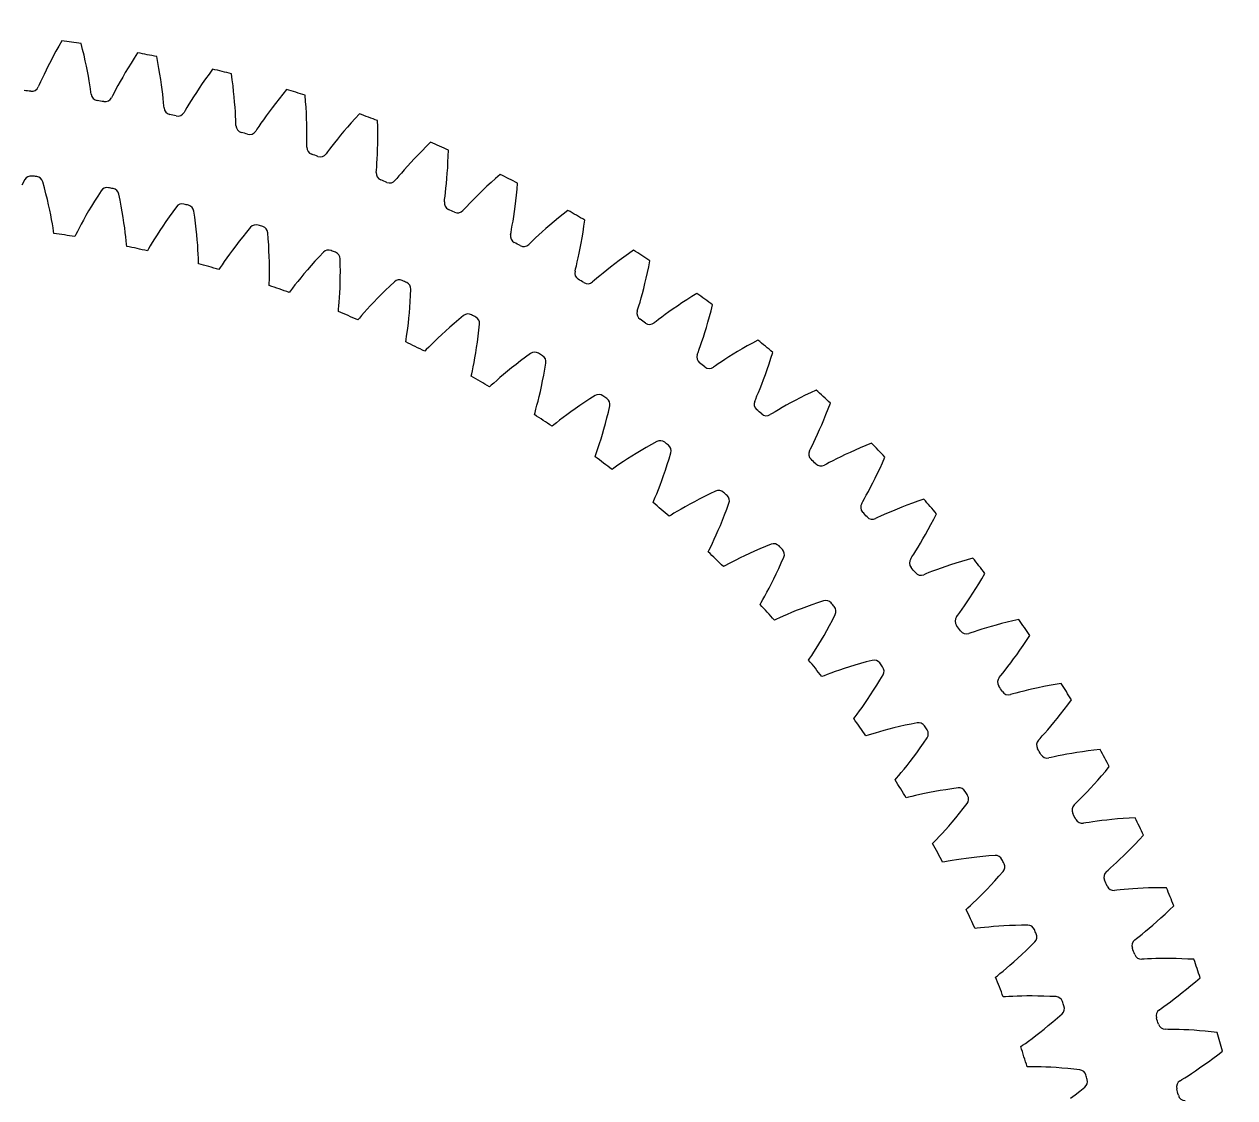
# Model space of a CAD drawing. Header units: millimetres. Extents: x -82 to 82, y -82 to 82.
# Drawn here: x -13 to 37.4, y 13.4 to 58.2 of the extents above; entities that cross this region are included whole.
import ezdxf

# ---------------------------------------------------------------- set-up
doc = ezdxf.new("R2010")
doc.units = ezdxf.units.MM

msp = doc.modelspace()

# ---------------------------------------------------------------- linework, layer by layer
at = {"layer": 'outer'}
msp.add_circle((0, 0), 82.428227, dxfattribs=at)
at = {"layer": 'thin_ring_external'}
for p, q in [((-11.435512, 57.504596), (-11.562473, 57.282184)), ((-11.682667, 57.065812), (-11.79604, 56.856041)), ((-11.562473, 57.282184), (-11.682667, 57.065812)), ((-10.570214, 57.14459), (-10.631865, 57.393156)), ((-10.51343, 56.903677), (-10.570214, 57.14459)), ((-8.2792, 57.000565), (-8.418219, 56.785486)), ((-11.902502, 56.653543), (-12.001921, 56.459139)), ((-11.79604, 56.856041), (-11.902502, 56.653543)), ((-10.461415, 56.670972), (-10.51343, 56.903677)), ((-10.41407, 56.447145), (-10.461415, 56.670972)), ((-8.550151, 56.576063), (-8.674907, 56.372856)), ((-8.418219, 56.785486), (-8.550151, 56.576063)), ((-7.435047, 56.593439), (-7.482911, 56.845023)), ((-7.391621, 56.349763), (-7.435047, 56.593439)), ((-12.178695, 56.099108), (-12.25521, 55.93679)), ((-12.094091, 56.273869), (-12.178695, 56.099108)), ((-12.001921, 56.459139), (-12.094091, 56.273869)), ((-10.371301, 56.233025), (-10.41407, 56.447145)), ((-10.33302, 56.029666), (-10.371301, 56.233025)), ((-10.299161, 55.838477), (-10.33302, 56.029666)), ((-8.902339, 55.987898), (-9.004576, 55.807987)), ((-8.792363, 56.17653), (-8.902339, 55.987898)), ((-8.674907, 56.372856), (-8.792363, 56.17653)), ((-7.352503, 56.114546), (-7.391621, 56.349763)), ((-7.317561, 55.888452), (-7.352503, 56.114546)), ((-5.306102, 56.116331), (-5.44937, 55.914495)), ((-5.155445, 56.323426), (-5.306102, 56.116331)), ((-4.335002, 55.870415), (-4.368935, 56.124254)), ((-12.379203, 55.66405), (-12.418835, 55.578076)), ((-12.322703, 55.789915), (-12.379203, 55.66405)), ((-12.25521, 55.93679), (-12.322703, 55.789915)), ((-10.269701, 55.661464), (-10.299161, 55.838477)), ((-10.24472, 55.501766), (-10.269701, 55.661464)), ((-10.224601, 55.365276), (-10.24472, 55.501766)), ((-9.184019, 55.480295), (-9.259501, 55.337361)), ((-9.098679, 55.638152), (-9.184019, 55.480295)), ((-9.004576, 55.807987), (-9.098679, 55.638152)), ((-7.286652, 55.6723), (-7.317561, 55.888452)), ((-7.259632, 55.467141), (-7.286652, 55.6723)), ((-5.713223, 55.528911), (-5.833425, 55.346624)), ((-5.585131, 55.718469), (-5.713223, 55.528911)), ((-5.44937, 55.914495), (-5.585131, 55.718469)), ((-4.305065, 55.624717), (-4.335002, 55.870415)), ((-4.278965, 55.387703), (-4.305065, 55.624717)), ((-10.209858, 55.271762), (-10.224601, 55.365276)), ((-9.322848, 55.2148), (-9.367156, 55.13114)), ((-9.259501, 55.337361), (-9.322848, 55.2148)), ((-7.236357, 55.274378), (-7.259632, 55.467141)), ((-7.216693, 55.09601), (-7.236357, 55.274378)), ((-7.200547, 54.935178), (-7.216693, 55.09601)), ((-6.048733, 55.008225), (-6.142639, 54.855309)), ((-5.945417, 55.172618), (-6.048733, 55.008225)), ((-5.833425, 55.346624), (-5.945417, 55.172618)), ((-4.256531, 55.160027), (-4.278965, 55.387703)), ((-4.237576, 54.9425), (-4.256531, 55.160027)), ((-2.389742, 55.083115), (-2.536095, 54.894866)), ((-2.235573, 55.276753), (-2.389742, 55.083115)), ((-2.073737, 55.475234), (-2.235573, 55.276753)), ((-1.279495, 54.977715), (-1.299392, 55.233038)), ((-1.263138, 54.730741), (-1.279495, 54.977715)), ((-7.187977, 54.797787), (-7.200547, 54.935178)), ((-7.178408, 54.703603), (-7.187977, 54.797787)), ((-6.295883, 54.597864), (-6.344733, 54.516772)), ((-6.22588, 54.71675), (-6.295883, 54.597864)), ((-6.142639, 54.855309), (-6.22588, 54.71675)), ((-4.221899, 54.736164), (-4.237576, 54.9425)), ((-4.209278, 54.542412), (-4.221899, 54.736164)), ((-4.19947, 54.363232), (-4.209278, 54.542412)), ((-2.804496, 54.537264), (-2.925904, 54.369692)), ((-2.674436, 54.712653), (-2.804496, 54.537264)), ((-2.536095, 54.894866), (-2.674436, 54.712653)), ((-1.250134, 54.492649), (-1.263138, 54.730741)), ((-1.240276, 54.264082), (-1.250134, 54.492649)), ((-4.192209, 54.201755), (-4.19947, 54.363232)), ((-4.187226, 54.06388), (-4.192209, 54.201755)), ((-4.18286, 53.969312), (-4.187226, 54.06388)), ((-3.140307, 54.063729), (-3.231054, 53.929966)), ((-3.038119, 54.21124), (-3.140307, 54.063729)), ((-2.925904, 54.369692), (-3.038119, 54.21124)), ((-1.233333, 54.045842), (-1.240276, 54.264082)), ((-1.229047, 53.838956), (-1.233333, 54.045842)), ((0.619441, 54.084451), (0.46294, 53.904549)), ((0.784043, 54.269302), (0.619441, 54.084451)), ((0.956567, 54.458566), (0.784043, 54.269302)), ((1.722196, 53.918049), (1.716394, 54.174081)), ((-3.3075, 53.815117), (-3.360743, 53.736839)), ((-3.231054, 53.929966), (-3.3075, 53.815117)), ((-1.227118, 53.644802), (-1.229047, 53.838956)), ((-1.228841, 53.303722), (-1.227195, 53.465354)), ((-1.227195, 53.465354), (-1.227118, 53.644802)), ((0.175247, 53.562276), (0.044792, 53.401647)), ((0.314772, 53.730234), (0.175247, 53.562276)), ((0.46294, 53.904549), (0.314772, 53.730234)), ((1.724922, 53.670549), (1.722196, 53.918049)), ((1.724791, 53.432102), (1.724922, 53.670549)), ((-1.232311, 53.071117), (-1.231461, 53.165782)), ((-1.231461, 53.165782), (-1.228841, 53.303722)), ((-0.284118, 52.979398), (-0.366775, 52.868935)), ((-0.18614, 53.107959), (-0.284118, 52.979398)), ((-0.075981, 53.249617), (-0.18614, 53.107959)), ((0.044792, 53.401647), (-0.075981, 53.249617)), ((1.709836, 52.77824), (1.716953, 52.985049)), ((1.716953, 52.985049), (1.722043, 53.20334)), ((1.722043, 53.20334), (1.724791, 53.432102)), ((3.743575, 53.097036), (3.56904, 52.921533)), ((3.926264, 53.276509), (3.743575, 53.097036)), ((-0.366775, 52.868935), (-0.424248, 52.793709)), ((1.691104, 52.405104), (1.701066, 52.584275)), ((1.701066, 52.584275), (1.709836, 52.77824)), ((3.245321, 52.584638), (3.096755, 52.424621)), ((3.402866, 52.750527), (3.245321, 52.584638)), ((3.56904, 52.921533), (3.402866, 52.750527)), ((4.650042, 52.447362), (4.660954, 52.694636)), ((4.660954, 52.694636), (4.669265, 52.950598)), ((1.664278, 52.011747), (1.670342, 52.106222)), ((1.670342, 52.106222), (1.680557, 52.243808)), ((1.680557, 52.243808), (1.691104, 52.405104)), ((2.71089, 51.990902), (2.605979, 51.867934)), ((2.828685, 52.126276), (2.71089, 51.990902)), ((2.95765, 52.271422), (2.828685, 52.126276)), ((3.096755, 52.424621), (2.95765, 52.271422)), ((4.604322, 51.763341), (4.62143, 51.98102)), ((4.62143, 51.98102), (4.636775, 52.209284)), ((4.636775, 52.209284), (4.650042, 52.447362)), ((2.517362, 51.762192), (2.455832, 51.690246)), ((2.605979, 51.867934), (2.517362, 51.762192)), ((4.566382, 51.364052), (4.585824, 51.557239)), ((4.585824, 51.557239), (4.604322, 51.763341)), ((6.450098, 51.597895), (6.274756, 51.436302)), ((6.634037, 51.763516), (6.450098, 51.597895)), ((6.826334, 51.932653), (6.634037, 51.763516)), ((7.527855, 51.311191), (7.550254, 51.566307)), ((4.509369, 50.888416), (4.527148, 51.025231)), ((4.527148, 51.025231), (4.546564, 51.185701)), ((4.546564, 51.185701), (4.566382, 51.364052)), ((5.803823, 50.982451), (5.667058, 50.84463)), ((5.951157, 51.127755), (5.803823, 50.982451)), ((6.108311, 51.279344), (5.951157, 51.127755)), ((6.274756, 51.436302), (6.108311, 51.279344)), ((7.476976, 50.827908), (7.503338, 51.064894)), ((7.503338, 51.064894), (7.527855, 51.311191)), ((4.49811, 50.794419), (4.509369, 50.888416)), ((5.336152, 50.498248), (5.270751, 50.429801)), ((5.430459, 50.598948), (5.336152, 50.498248)), ((5.541985, 50.715951), (5.430459, 50.598948)), ((5.667058, 50.84463), (5.541985, 50.715951)), ((7.420006, 50.38443), (7.449079, 50.600836)), ((7.449079, 50.600836), (7.476976, 50.827908)), ((7.330515, 49.810849), (7.360127, 49.987837)), ((7.360127, 49.987837), (7.390182, 50.17966)), ((7.390182, 50.17966), (7.420006, 50.38443)), ((9.069888, 49.965867), (8.895049, 49.818316)), ((9.253865, 50.117555), (9.069888, 49.965867)), ((9.446648, 50.272793), (9.253865, 50.117555)), ((9.647971, 50.431079), (9.446648, 50.272793)), ((10.314192, 49.771916), (10.35061, 50.02541)), ((7.26058, 49.422831), (7.277, 49.516065)), ((7.277, 49.516065), (7.302288, 49.651692)), ((7.302288, 49.651692), (7.330515, 49.810849)), ((8.574668, 49.538648), (8.430519, 49.40857)), ((8.729782, 49.675615), (8.574668, 49.538648)), ((8.895049, 49.818316), (8.729782, 49.675615)), ((10.236766, 49.292169), (10.276144, 49.527343)), ((10.276144, 49.527343), (10.314192, 49.771916)), ((8.081033, 49.080944), (8.011961, 49.016203)), ((8.180744, 49.176295), (8.081033, 49.080944)), ((8.298546, 49.286976), (8.180744, 49.176295)), ((8.430519, 49.40857), (8.298546, 49.286976)), ((10.155453, 48.852503), (10.196403, 49.066979)), ((10.196403, 49.066979), (10.236766, 49.292169)), ((10.0345, 48.284723), (10.073818, 48.459811)), ((10.073818, 48.459811), (10.114394, 48.649687)), ((10.114394, 48.649687), (10.155453, 48.852503)), ((11.971826, 48.485011), (11.779772, 48.343688)), ((12.172868, 48.629392), (11.971826, 48.485011)), ((12.382605, 48.776348), (12.172868, 48.629392)), ((9.943296, 47.901146), (9.964827, 47.993334)), ((9.964827, 47.993334), (9.997549, 48.127363)), ((9.997549, 48.127363), (10.0345, 48.284723)), ((11.261769, 47.944398), (11.110673, 47.822458)), ((11.424193, 48.072611), (11.261769, 47.944398)), ((11.59707, 48.205992), (11.424193, 48.072611)), ((11.779772, 48.343688), (11.59707, 48.205992)), ((12.960039, 47.839379), (13.011502, 48.081485)), ((13.011502, 48.081485), (13.06183, 48.332588)), ((10.74367, 47.514581), (10.671137, 47.453744)), ((10.848483, 47.604296), (10.74367, 47.514581)), ((10.972203, 47.708319), (10.848483, 47.604296)), ((11.110673, 47.822458), (10.972203, 47.708319)), ((12.855059, 47.384107), (12.907766, 47.606732)), ((12.907766, 47.606732), (12.960039, 47.839379)), ((12.699212, 46.784614), (12.750186, 46.971966)), ((12.750186, 46.971966), (12.802356, 47.172213)), ((12.802356, 47.172213), (12.855059, 47.384107)), ((15.021931, 46.973484), (14.804416, 46.838306)), ((12.56469, 46.32485), (12.604745, 46.456872)), ((12.604745, 46.456872), (12.650309, 46.611958)), ((12.650309, 46.611958), (12.699212, 46.784614)), ((14.206169, 46.447268), (14.026207, 46.323613)), ((14.396179, 46.57469), (14.206169, 46.447268)), ((14.595727, 46.705218), (14.396179, 46.57469)), ((14.804416, 46.838306), (14.595727, 46.705218)), ((15.611594, 46.245032), (15.675678, 46.492982)), ((12.538113, 46.233988), (12.56469, 46.32485)), ((13.554835, 45.984773), (13.425572, 45.887723)), ((13.699383, 46.091111), (13.554835, 45.984773)), ((13.856967, 46.204542), (13.699383, 46.091111)), ((14.026207, 46.323613), (13.856967, 46.204542)), ((15.481863, 45.776715), (15.546872, 46.006129)), ((15.546872, 46.006129), (15.611594, 46.245032)), ((13.315977, 45.803919), (13.240202, 45.74717)), ((13.425572, 45.887723), (13.315977, 45.803919)), ((15.352676, 45.348662), (15.416972, 45.557332)), ((15.416972, 45.557332), (15.481863, 45.776715)), ((15.169997, 44.797633), (15.228337, 44.967334)), ((15.228337, 44.967334), (15.289555, 45.151594)), ((15.289555, 45.151594), (15.352676, 45.348662)), ((17.333302, 44.904973), (17.117598, 44.783584)), ((17.557933, 45.027964), (17.333302, 44.904973)), ((15.03715, 44.426418), (15.068692, 44.515678)), ((15.068692, 44.515678), (15.115959, 44.645293)), ((15.115959, 44.645293), (15.169997, 44.797633)), ((16.527922, 44.433932), (16.352379, 44.324364)), ((16.714422, 44.547485), (16.527922, 44.433932)), ((16.911162, 44.664246), (16.714422, 44.547485)), ((17.117598, 44.783584), (16.911162, 44.664246)), ((18.106572, 44.268135), (18.184218, 44.512177)), ((15.790141, 43.954152), (15.711355, 43.901663)), ((15.904186, 44.031791), (15.790141, 43.954152)), ((16.038599, 44.121573), (15.904186, 44.031791)), ((16.188785, 44.219787), (16.038599, 44.121573)), ((16.352379, 44.324364), (16.188785, 44.219787)), ((17.951239, 43.807675), (18.028788, 44.03316)), ((18.028788, 44.03316), (18.106572, 44.268135)), ((17.724787, 43.194097), (17.798668, 43.387389)), ((17.798668, 43.387389), (17.874362, 43.5922)), ((17.874362, 43.5922), (17.951239, 43.807675)), ((17.585912, 42.84726), (17.653511, 43.013489)), ((17.653511, 43.013489), (17.724787, 43.194097)), ((19.98291, 42.945695), (19.751845, 42.835265)), ((17.432817, 42.483927), (17.469228, 42.571314)), ((17.469228, 42.571314), (17.523564, 42.698129)), ((17.523564, 42.698129), (17.585912, 42.84726)), ((18.921739, 42.409306), (18.740427, 42.309575)), ((19.114212, 42.512413), (18.921739, 42.409306)), ((19.317085, 42.618159), (19.114212, 42.512413)), ((19.529781, 42.725943), (19.317085, 42.618159)), ((19.751845, 42.835265), (19.529781, 42.725943)), ((20.488859, 42.156796), (20.579831, 42.396191)), ((18.158648, 41.970897), (18.077091, 41.922828)), ((18.276798, 42.042136), (18.158648, 41.970897)), ((18.415952, 42.124377), (18.276798, 42.042136)), ((18.571321, 42.214168), (18.415952, 42.124377)), ((18.740427, 42.309575), (18.571321, 42.214168)), ((20.308396, 41.705593), (20.398248, 41.926463)), ((20.398248, 41.926463), (20.488859, 42.156796)), ((20.132904, 41.29435), (20.219765, 41.49468)), ((20.219765, 41.49468), (20.308396, 41.705593)), ((19.890716, 40.766762), (19.96737, 40.929014)), ((19.96737, 40.929014), (20.048487, 41.105421)), ((20.048487, 41.105421), (20.132904, 41.29435)), ((19.717839, 40.412414), (19.759009, 40.497662)), ((19.759009, 40.497662), (19.820248, 40.621291)), ((19.820248, 40.621291), (19.890716, 40.766762)), ((21.39825, 40.348232), (21.200389, 40.255885)), ((21.60664, 40.442641), (21.39825, 40.348232)), ((21.824951, 40.538545), (21.60664, 40.442641)), ((22.0527, 40.635468), (21.824951, 40.538545)), ((22.289497, 40.733002), (22.0527, 40.635468)), ((20.414306, 39.860178), (20.330225, 39.816675)), ((20.536201, 39.924801), (20.414306, 39.860178)), ((20.679675, 39.999251), (20.536201, 39.924801)), ((20.839753, 40.080347), (20.679675, 39.999251)), ((21.013858, 40.166293), (20.839753, 40.080347)), ((21.200389, 40.255885), (21.013858, 40.166293)), ((22.648058, 39.692437), (22.751219, 39.917429)), ((22.751219, 39.917429), (22.85524, 40.151449)), ((22.44606, 39.271142), (22.546175, 39.476852)), ((22.546175, 39.476852), (22.648058, 39.692437)), ((22.162887, 38.720239), (22.253598, 38.89191)), ((22.253598, 38.89191), (22.348295, 39.075901)), ((22.348295, 39.075901), (22.44606, 39.271142)), ((21.931079, 38.30102), (21.999036, 38.421088)), ((21.999036, 38.421088), (22.077411, 38.562455)), ((22.077411, 38.562455), (22.162887, 38.720239)), ((24.47069, 38.396603), (24.228879, 38.312263)), ((21.885276, 38.218169), (21.931079, 38.30102)), ((23.165769, 37.901027), (22.987194, 37.824803)), ((23.356952, 37.980207), (23.165769, 37.901027)), ((23.559599, 38.061515), (23.356952, 37.980207)), ((23.772874, 38.144301), (23.559599, 38.061515)), ((23.996137, 38.228033), (23.772874, 38.144301)), ((24.228879, 38.312263), (23.996137, 38.228033)), ((22.550264, 37.628406), (22.463914, 37.5896)), ((22.675534, 37.686215), (22.550264, 37.628406)), ((22.822891, 37.752649), (22.675534, 37.686215)), ((22.987194, 37.824803), (22.822891, 37.752649)), ((24.657779, 37.128221), (24.771383, 37.337867)), ((24.771383, 37.337867), (24.886783, 37.556834)), ((24.886783, 37.556834), (25.003537, 37.784768)), ((24.438112, 36.73878), (24.546484, 36.928338)), ((24.546484, 36.928338), (24.657779, 37.128221)), ((24.139355, 36.241036), (24.233393, 36.393872)), ((24.233393, 36.393872), (24.333423, 36.560285)), ((24.333423, 36.560285), (24.438112, 36.73878)), ((23.928546, 35.907857), (23.978843, 35.988059)), ((23.978843, 35.988059), (24.053311, 36.104201)), ((24.053311, 36.104201), (24.139355, 36.241036)), ((26.273774, 35.872704), (26.036744, 35.801424)), ((26.519863, 35.943596), (26.273774, 35.872704)), ((24.688299, 35.333177), (24.560036, 35.282356)), ((24.839092, 35.391392), (24.688299, 35.333177)), ((25.007121, 35.454386), (24.839092, 35.391392)), ((25.189624, 35.520658), (25.007121, 35.454386)), ((25.384878, 35.589185), (25.189624, 35.520658)), ((25.591697, 35.659206), (25.384878, 35.589185)), ((25.809208, 35.730118), (25.591697, 35.659206)), ((26.036744, 35.801424), (25.809208, 35.730118)), ((24.560036, 35.282356), (24.471679, 35.248367)), ((26.636796, 34.666833), (26.761777, 34.869902)), ((26.761777, 34.869902), (26.889063, 35.08218)), ((26.889063, 35.08218), (27.018197, 35.303336)), ((26.396009, 34.290084), (26.514658, 34.473385)), ((26.514658, 34.473385), (26.636796, 34.666833)), ((25.976835, 33.677667), (26.070286, 33.809555)), ((26.070286, 33.809555), (26.172601, 33.956977)), ((26.172601, 33.956977), (26.281646, 34.117627)), ((26.281646, 34.117627), (26.396009, 34.290084)), ((25.841443, 33.488494), (25.896082, 33.565804)), ((25.896082, 33.565804), (25.976835, 33.677667)), ((28.181173, 33.324201), (27.940577, 33.266086)), ((28.430794, 33.381429), (28.181173, 33.324201)), ((26.437516, 32.829156), (26.347421, 32.800086)), ((26.568385, 32.872834), (26.437516, 32.829156)), ((26.722156, 32.922654), (26.568385, 32.872834)), ((26.893399, 32.976295), (26.722156, 32.922654)), ((27.079276, 33.032413), (26.893399, 32.976295)), ((27.278009, 33.09008), (27.079276, 33.032413)), ((27.488371, 33.148602), (27.278009, 33.09008)), ((27.709459, 33.207423), (27.488371, 33.148602)), ((27.940577, 33.266086), (27.709459, 33.207423)), ((28.477215, 32.100163), (28.613193, 32.296039)), ((28.613193, 32.296039), (28.75198, 32.500982)), ((28.75198, 32.500982), (28.893101, 32.714689)), ((28.21604, 31.737251), (28.344607, 31.913737)), ((28.344607, 31.913737), (28.477215, 32.100163)), ((27.763765, 31.148854), (27.86434, 31.275394)), ((27.86434, 31.275394), (27.974621, 31.416957)), ((27.974621, 31.416957), (28.09235, 31.571356)), ((28.09235, 31.571356), (28.21604, 31.737251)), ((27.618158, 30.967428), (27.676973, 31.04161)), ((27.676973, 31.04161), (27.763765, 31.148854)), ((28.177005, 30.276254), (28.085445, 30.252191)), ((28.310081, 30.312657), (28.177005, 30.276254)), ((28.466363, 30.35393), (28.310081, 30.312657)), ((28.640301, 30.398057), (28.466363, 30.35393)), ((28.828987, 30.443849), (28.640301, 30.398057)), ((29.030595, 30.490482), (28.828987, 30.443849)), ((29.243861, 30.537326), (29.030595, 30.490482)), ((29.467854, 30.583879), (29.243861, 30.537326)), ((29.701853, 30.629721), (29.467854, 30.583879)), ((29.945285, 30.674494), (29.701853, 30.629721)), ((30.197679, 30.717883), (29.945285, 30.674494)), ((30.32001, 29.624094), (30.469876, 29.821081)), ((30.469876, 29.821081), (30.622555, 30.026689)), ((29.892677, 29.088032), (30.030771, 29.257168)), ((30.030771, 29.257168), (30.173448, 29.436006)), ((30.173448, 29.436006), (30.32001, 29.624094)), ((29.516069, 28.646251), (29.63398, 28.781524)), ((29.63398, 28.781524), (29.760037, 28.929203)), ((29.760037, 28.929203), (29.892677, 29.088032)), ((29.253295, 28.352314), (29.316108, 28.423144)), ((29.316108, 28.423144), (29.408676, 28.525444)), ((29.408676, 28.525444), (29.516069, 28.646251)), ((30.433443, 27.762829), (30.242521, 27.7275)), ((30.637314, 27.798284), (30.433443, 27.762829)), ((30.852837, 27.833309), (30.637314, 27.798284)), ((31.079053, 27.867452), (30.852837, 27.833309)), ((31.315223, 27.900334), (31.079053, 27.867452)), ((31.560751, 27.931629), (31.315223, 27.900334)), ((31.815153, 27.961049), (31.560751, 27.931629)), ((29.773218, 27.631405), (29.680472, 27.612422)), ((29.908097, 27.660421), (29.773218, 27.631405)), ((30.066416, 27.693022), (29.908097, 27.660421)), ((30.242521, 27.7275), (30.066416, 27.693022)), ((32.037533, 27.050613), (32.201307, 27.247498)), ((31.720343, 26.682453), (31.877043, 26.862181)), ((31.877043, 26.862181), (32.037533, 27.050613)), ((31.27964, 26.199193), (31.420829, 26.350475)), ((31.420829, 26.350475), (31.568031, 26.511747)), ((31.568031, 26.511747), (31.720343, 26.682453)), ((30.808508, 25.718357), (30.906571, 25.815403)), ((30.906571, 25.815403), (31.020456, 25.930111)), ((31.020456, 25.930111), (31.14564, 26.058683)), ((31.14564, 26.058683), (31.27964, 26.199193)), ((30.741889, 25.651096), (30.808508, 25.718357)), ((31.221309, 24.90264), (31.127658, 24.888795)), ((31.357582, 24.924182), (31.221309, 24.90264)), ((31.517456, 24.948012), (31.357582, 24.924182)), ((31.695193, 24.972736), (31.517456, 24.948012)), ((31.887771, 24.997494), (31.695193, 24.972736)), ((32.093285, 25.021665), (31.887771, 24.997494)), ((32.310411, 25.044764), (32.093285, 25.021665)), ((32.538165, 25.066393), (32.310411, 25.044764)), ((32.775787, 25.086215), (32.538165, 25.066393)), ((33.022667, 25.103937), (32.775787, 25.086215)), ((33.278302, 25.119297), (33.022667, 25.103937)), ((33.450191, 24.197994), (33.624562, 24.385558)), ((32.951717, 23.685809), (33.113201, 23.847866)), ((33.113201, 23.847866), (33.279564, 24.018689)), ((33.279564, 24.018689), (33.450191, 24.197994)), ((32.372932, 23.135222), (32.505009, 23.256702)), ((32.505009, 23.256702), (32.646546, 23.389617)), ((32.646546, 23.389617), (32.795854, 23.532891)), ((32.795854, 23.532891), (32.951717, 23.685809)), ((32.079418, 22.871976), (32.149641, 22.935465)), ((32.149641, 22.935465), (32.252902, 23.026962)), ((32.252902, 23.026962), (32.372932, 23.135222)), ((34.079109, 22.19591), (33.840756, 22.189208)), ((34.326591, 22.200005), (34.079109, 22.19591)), ((34.582685, 22.201259), (34.326591, 22.200005)), ((32.51688, 22.098246), (32.422608, 22.089581)), ((32.654132, 22.112248), (32.51688, 22.098246)), ((32.815076, 22.127235), (32.654132, 22.112248)), ((32.993905, 22.142131), (32.815076, 22.127235)), ((33.187555, 22.156242), (32.993905, 22.142131)), ((33.394089, 22.169055), (33.187555, 22.156242)), ((33.612157, 22.180158), (33.394089, 22.169055)), ((33.840756, 22.189208), (33.612157, 22.180158)), ((34.523314, 21.102253), (34.70356, 21.271886)), ((34.70356, 21.271886), (34.887998, 21.44956)), ((34.013578, 20.643839), (34.177627, 20.787939)), ((34.177627, 20.787939), (34.347794, 20.940854)), ((34.347794, 20.940854), (34.523314, 21.102253)), ((33.443579, 20.168588), (33.569391, 20.270071)), ((33.569391, 20.270071), (33.707959, 20.384092)), ((33.707959, 20.384092), (33.856604, 20.509008)), ((33.856604, 20.509008), (34.013578, 20.643839)), ((33.261821, 20.023394), (33.335435, 20.082919)), ((33.335435, 20.082919), (33.443579, 20.168588)), ((33.655995, 19.226741), (33.561389, 19.223282)), ((33.79381, 19.233161), (33.655995, 19.226741)), ((33.955336, 19.239259), (33.79381, 19.233161)), ((34.134714, 19.244281), (33.955336, 19.239259)), ((34.328847, 19.247703), (34.134714, 19.244281)), ((34.535773, 19.249119), (34.328847, 19.247703)), ((34.754121, 19.248192), (34.535773, 19.249119)), ((34.982872, 19.244635), (34.754121, 19.248192)), ((35.221233, 19.238197), (34.982872, 19.244635)), ((35.468564, 19.228652), (35.221233, 19.238197)), ((35.724338, 19.215797), (35.468564, 19.228652)), ((35.604516, 18.12173), (35.793832, 18.281176)), ((35.793832, 18.281176), (35.987779, 18.44842)), ((34.906137, 17.566113), (35.0703, 17.692093)), ((35.0703, 17.692093), (35.242039, 17.826937)), ((35.242039, 17.826937), (35.420371, 17.970245)), ((35.420371, 17.970245), (35.604516, 18.12173)), ((34.285506, 17.114003), (34.362287, 17.169382)), ((34.362287, 17.169382), (34.474986, 17.248963)), ((34.474986, 17.248963), (34.606198, 17.343362)), ((34.606198, 17.343362), (34.750837, 17.449575)), ((34.750837, 17.449575), (34.906137, 17.566113)), ((34.635196, 16.296844), (34.540543, 16.298603)), ((34.773156, 16.295663), (34.635196, 16.296844)), ((34.934772, 16.292854), (34.773156, 16.295663)), ((35.114154, 16.287986), (34.934772, 16.292854)), ((35.308181, 16.280709), (35.114154, 16.287986)), ((35.51487, 16.270723), (35.308181, 16.280709)), ((35.732836, 16.25777), (35.51487, 16.270723)), ((35.961044, 16.241617), (35.732836, 16.25777)), ((36.198688, 16.222057), (35.961044, 16.241617)), ((36.445117, 16.198902), (36.198688, 16.222057)), ((36.699795, 16.171977), (36.445117, 16.198902)), ((36.519885, 15.086172), (36.717698, 15.234947)), ((36.717698, 15.234947), (36.920563, 15.391253)), ((35.791959, 14.569871), (35.962813, 14.686616)), ((35.962813, 14.686616), (36.141719, 14.811794)), ((36.141719, 14.811794), (36.327675, 14.945061)), ((36.327675, 14.945061), (36.519885, 15.086172)), ((35.147365, 14.152636), (35.22708, 14.203701)), ((35.22708, 14.203701), (35.343992, 14.276954)), ((35.343992, 14.276954), (35.480205, 14.363981)), ((35.480205, 14.363981), (35.630475, 14.462065)), ((35.630475, 14.462065), (35.791959, 14.569871))]:
    msp.add_line(p, q, dxfattribs=at)
for centre, radius, start, end in [((-19, 0), 58, 81.704517, 82.50601), ((-19, 0), 58, 78.546622, 79.348115), ((-19, 0), 58, 75.388727, 76.19022), ((-12.695408, 55.694296), 0.3, 263.541613, 337.207078), ((-19, 0), 55.75, 83.541613, 83.826808), ((-9.912096, 55.30834), 0.3, 187.003449, 260.668913), ((-19, 0), 55.75, 80.383718, 80.668913), ((-9.636907, 55.262419), 0.3, 260.383718, 334.049183), ((-19, 0), 58, 72.230832, 73.032326), ((-6.879084, 54.723723), 0.3, 183.845554, 257.511019), ((-6.606842, 54.662712), 0.3, 257.225823, 330.891288), ((-19, 0), 55.75, 77.225823, 77.511019), ((-3.882882, 53.972912), 0.3, 180.687659, 254.353124), ((-19, 0), 58, 69.072938, 69.874431), ((-19, 0), 55.75, 74.067929, 74.353124), ((-3.614414, 53.896997), 0.3, 254.067929, 327.733393), ((-0.93259, 53.058187), 0.3, 177.529764, 251.195229), ((-19, 0), 58, 65.915043, 66.716536), ((-19, 0), 55.75, 70.910034, 71.195229), ((-0.668712, 52.967598), 0.3, 250.910034, 324.575499), ((1.962832, 51.982326), 0.3, 174.37187, 248.037335), ((-19, 0), 55.75, 67.752139, 68.037335), ((2.221318, 51.877338), 0.3, 247.752139, 321.417604), ((-19, 0), 58, 62.757148, 63.558641), ((4.79459, 50.748596), 0.3, 171.213975, 244.87944), ((-19, 0), 55.75, 64.594244, 64.87944), ((5.0469, 50.629528), 0.3, 244.594244, 318.259709), ((-19, 0), 58, 59.599253, 60.400747), ((7.554085, 49.360744), 0.3, 168.05608, 241.721545), ((-19, 0), 55.75, 61.43635, 61.721545), ((7.799453, 49.227958), 0.3, 241.43635, 315.101815), ((-19, 0), 58, 56.441359, 57.242852), ((10.232936, 47.822986), 0.3, 164.898185, 238.56365), ((-19, 0), 55.75, 58.278455, 58.56365), ((10.470616, 47.676884), 0.3, 238.278455, 311.94392), ((-19, 0), 58, 53.283464, 54.084957), ((12.823007, 46.13999), 0.3, 161.740291, 235.405756), ((-19, 0), 55.75, 55.12056, 55.405756), ((13.052278, 45.981017), 0.3, 235.12056, 308.786025), ((-19, 0), 58, 50.125569, 50.927062), ((15.316433, 44.316869), 0.3, 158.582396, 232.247861), ((-19, 0), 55.75, 51.962665, 52.247861), ((15.536599, 44.145508), 0.3, 231.962665, 305.62813), ((-19, 0), 58, 46.967674, 47.769168), ((17.705641, 42.35916), 0.3, 155.424501, 229.089966), ((-19, 0), 55.75, 48.804771, 49.089966), ((17.916033, 42.17593), 0.3, 228.804771, 302.470236), ((19.983376, 40.272806), 0.3, 152.266607, 225.932071), ((-19, 0), 58, 43.80978, 44.611273), ((-19, 0), 55.75, 45.646876, 45.932071), ((20.183354, 40.078265), 0.3, 225.646876, 299.312341), ((-19, 0), 58, 40.651885, 41.453378), ((22.142719, 38.064146), 0.3, 149.108712, 222.774177), ((-19, 0), 55.75, 42.488981, 42.774177), ((22.331676, 37.858883), 0.3, 222.488981, 296.154446), ((24.177113, 35.739886), 0.3, 145.950817, 219.616282), ((-19, 0), 58, 37.49399, 38.295483), ((-19, 0), 55.75, 39.331087, 39.616282), ((24.354476, 35.524526), 0.3, 219.331087, 292.996551), ((26.080379, 33.307085), 0.3, 142.792922, 216.458387), ((-19, 0), 58, 34.336096, 35.137589), ((-19, 0), 55.75, 36.173192, 36.458387), ((26.245609, 33.082281), 0.3, 216.173192, 289.838657), ((27.846738, 30.773132), 0.3, 139.635028, 213.300492), ((-19, 0), 55.75, 33.015297, 33.300492), ((27.999333, 30.539567), 0.3, 213.015297, 286.680762), ((-19, 0), 58, 31.178201, 31.979694), ((29.470825, 28.145721), 0.3, 136.477133, 210.142598), ((-19, 0), 55.75, 29.857402, 30.142598), ((29.610322, 27.904105), 0.3, 209.857402, 283.522867), ((-19, 0), 58, 28.020306, 28.821799), ((30.947708, 25.432833), 0.3, 133.319238, 206.984703), ((-19, 0), 55.75, 26.699508, 26.984703), ((31.073683, 25.1839), 0.3, 206.699508, 280.364972), ((-19, 0), 58, 24.862411, 25.663904), ((32.272901, 22.642707), 0.3, 130.161343, 203.826808), ((-19, 0), 55.75, 23.541613, 23.826808), ((32.384971, 22.387211), 0.3, 203.541613, 277.207078), ((-19, 0), 58, 21.704517, 22.50601), ((33.44238, 19.783815), 0.3, 127.003449, 200.668913), ((-19, 0), 55.75, 20.383718, 20.668913), ((33.540205, 19.522534), 0.3, 200.383718, 274.049183), ((-19, 0), 58, 18.546622, 19.348115), ((34.452593, 16.86484), 0.3, 123.845554, 197.511019), ((-19, 0), 55.75, 17.225823, 17.511019), ((34.535877, 16.598567), 0.3, 197.225823, 270.891288), ((-19, 0), 58, 15.388727, 16.19022), ((35.300472, 13.894647), 0.3, 120.687659, 194.353124), ((-19, 0), 55.75, 14.067929, 14.353124), ((35.368961, 13.62419), 0.3, 194.067929, 267.733393)]:
    msp.add_arc(centre, radius, start, end, dxfattribs=at)
at = {"layer": 'thin_ring_internal'}
for p, q in [((-12.974815, 51.71943), (-13.101677, 51.491347)), ((-12.16073, 51.374833), (-12.228128, 51.62697)), ((-12.097826, 51.130309), (-12.16073, 51.374833)), ((-12.040315, 50.894103), (-12.097826, 51.130309)), ((-9.94301, 51.030579), (-10.077082, 50.816632)), ((-9.802348, 51.250419), (-9.94301, 51.030579)), ((-9.011021, 50.85636), (-9.062769, 51.112168)), ((-11.988086, 50.666899), (-12.040315, 50.894103)), ((-11.941027, 50.449544), (-11.988086, 50.666899)), ((-11.899035, 50.243112), (-11.941027, 50.449544)), ((-10.203493, 50.608975), (-10.322141, 50.408297)), ((-10.077082, 50.816632), (-10.203493, 50.608975)), ((-8.963289, 50.608427), (-9.011021, 50.85636)), ((-8.920428, 50.369129), (-8.963289, 50.608427)), ((-6.66477, 50.586998), (-6.818699, 50.376234)), ((-11.862024, 50.049038), (-11.899035, 50.243112)), ((-11.82995, 49.869359), (-11.862024, 50.049038)), ((-10.535474, 50.031448), (-10.629578, 49.857727)), ((-10.432877, 50.215436), (-10.535474, 50.031448)), ((-10.322141, 50.408297), (-10.432877, 50.215436)), ((-8.882285, 50.139141), (-8.920428, 50.369129)), ((-8.848696, 49.919301), (-8.882285, 50.139141)), ((-7.104642, 49.971466), (-7.23542, 49.778472)), ((-6.965688, 50.170946), (-7.104642, 49.971466)), ((-6.818699, 50.376234), (-6.965688, 50.170946)), ((-5.899203, 50.144972), (-5.935105, 50.40348)), ((-5.866824, 49.894571), (-5.899203, 50.144972)), ((-11.802875, 49.707262), (-11.82995, 49.869359)), ((-11.781175, 49.56873), (-11.802875, 49.707262)), ((-11.767131, 49.47409), (-11.781175, 49.56873)), ((-10.789553, 49.549966), (-10.852229, 49.424531)), ((-10.714613, 49.696226), (-10.789553, 49.549966)), ((-10.629578, 49.857727), (-10.714613, 49.696226)), ((-8.819492, 49.710675), (-8.848696, 49.919301)), ((-8.794498, 49.514691), (-8.819492, 49.710675)), ((-8.773546, 49.333378), (-8.794498, 49.514691)), ((-7.357819, 49.592794), (-7.471547, 49.415471)), ((-7.23542, 49.778472), (-7.357819, 49.592794)), ((-5.838777, 49.653088), (-5.866824, 49.894571)), ((-5.814864, 49.421188), (-5.838777, 49.653088)), ((-3.740597, 49.530795), (-3.899944, 49.334945)), ((-3.573985, 49.731683), (-3.740597, 49.530795)), ((-2.837081, 49.243366), (-2.857001, 49.503594)), ((-10.852229, 49.424531), (-10.894302, 49.338602)), ((-8.756502, 49.169923), (-8.773546, 49.333378)), ((-8.743371, 49.030317), (-8.756502, 49.169923)), ((-8.73518, 48.934992), (-8.743371, 49.030317)), ((-7.754785, 48.950543), (-7.825063, 48.829205)), ((-7.670983, 49.091913), (-7.754785, 48.950543)), ((-7.576167, 49.247873), (-7.670983, 49.091913)), ((-7.471547, 49.415471), (-7.576167, 49.247873)), ((-5.794873, 49.199697), (-5.814864, 49.421188)), ((-5.778567, 48.989669), (-5.794873, 49.199697)), ((-5.765685, 48.792518), (-5.778567, 48.989669)), ((-4.193326, 48.95982), (-4.326923, 48.782029)), ((-4.050915, 49.144397), (-4.193326, 48.95982)), ((-3.899944, 49.334945), (-4.050915, 49.144397)), ((-2.820179, 48.991447), (-2.837081, 49.243366)), ((-2.80705, 48.748695), (-2.820179, 48.991447)), ((-7.825063, 48.829205), (-7.872346, 48.746029)), ((-5.755935, 48.610259), (-5.765685, 48.792518)), ((-5.748985, 48.446064), (-5.755935, 48.610259)), ((-5.744473, 48.305915), (-5.748985, 48.446064)), ((-4.56609, 48.451204), (-4.670327, 48.301377)), ((-4.451352, 48.612044), (-4.56609, 48.451204)), ((-4.326923, 48.782029), (-4.451352, 48.612044)), ((-2.797459, 48.515763), (-2.80705, 48.748695)), ((-2.79114, 48.293461), (-2.797459, 48.515763)), ((-0.720378, 48.497469), (-0.89148, 48.3118)), ((-0.541715, 48.687719), (-0.720378, 48.497469)), ((-5.742166, 48.210267), (-5.744473, 48.305915)), ((-4.840288, 48.048653), (-4.892602, 47.968545)), ((-4.762673, 48.165434), (-4.840288, 48.048653)), ((-4.670327, 48.301377), (-4.762673, 48.165434)), ((-2.787795, 48.082829), (-2.79114, 48.293461)), ((-2.787075, 47.885258), (-2.787795, 48.082829)), ((-1.207398, 47.955447), (-1.351687, 47.786218)), ((-1.053895, 48.130907), (-1.207398, 47.955447)), ((-0.89148, 48.3118), (-1.053895, 48.130907)), ((0.16373, 48.154964), (0.159867, 48.415924)), ((0.165092, 47.902482), (0.16373, 48.154964)), ((-2.795859, 47.398273), (-2.791734, 47.538434)), ((-2.791734, 47.538434), (-2.788563, 47.702745)), ((-2.788563, 47.702745), (-2.787075, 47.885258)), ((-1.610767, 47.470744), (-1.72403, 47.327618)), ((-1.486344, 47.624215), (-1.610767, 47.470744)), ((-1.351687, 47.786218), (-1.486344, 47.624215)), ((0.151106, 47.204033), (0.158485, 47.426302)), ((0.158485, 47.426302), (0.163251, 47.659382)), ((0.163251, 47.659382), (0.165092, 47.902482)), ((2.420535, 47.459066), (2.2305, 47.280175)), ((-2.799444, 47.302664), (-2.795859, 47.398273)), ((-1.909226, 47.085835), (-1.966372, 47.0091)), ((-1.824569, 47.197618), (-1.909226, 47.085835)), ((-1.72403, 47.327618), (-1.824569, 47.197618)), ((0.130035, 46.796354), (0.141478, 46.993593)), ((0.141478, 46.993593), (0.151106, 47.204033)), ((1.875049, 46.93484), (1.711036, 46.769163)), ((2.048292, 47.105391), (1.875049, 46.93484)), ((2.2305, 47.280175), (2.048292, 47.105391)), ((3.091846, 46.883893), (3.104055, 47.144597)), ((0.091288, 46.310832), (0.104033, 46.450473)), ((0.104033, 46.450473), (0.117314, 46.614278)), ((0.117314, 46.614278), (0.130035, 46.796354)), ((1.412228, 46.455731), (1.278594, 46.31021)), ((1.556603, 46.609137), (1.412228, 46.455731)), ((1.711036, 46.769163), (1.556603, 46.609137)), ((3.060859, 46.389281), (3.077662, 46.631806)), ((3.077662, 46.631806), (3.091846, 46.883893)), ((0.081823, 46.215625), (0.091288, 46.310832)), ((0.957005, 45.944406), (0.895243, 45.871334)), ((1.048383, 46.050764), (0.957005, 45.944406)), ((1.156735, 46.174328), (1.048383, 46.050764)), ((1.278594, 46.31021), (1.156735, 46.174328)), ((2.998141, 45.726095), (3.020706, 45.935543)), ((3.020706, 45.935543), (3.041753, 46.156936)), ((3.041753, 46.156936), (3.060859, 46.389281)), ((5.301531, 46.050384), (5.100843, 45.883531)), ((2.950672, 45.348986), (2.974577, 45.529934)), ((2.974577, 45.529934), (2.998141, 45.726095)), ((4.550906, 45.405467), (4.386914, 45.255251)), ((4.724807, 45.560733), (4.550906, 45.405467)), ((4.908221, 45.720296), (4.724807, 45.560733)), ((5.100843, 45.883531), (4.908221, 45.720296)), ((5.906484, 45.18424), (5.93616, 45.434976)), ((5.93616, 45.434976), (5.964395, 45.694433)), ((2.890707, 44.953275), (2.906015, 45.047719)), ((2.906015, 45.047719), (2.927332, 45.18631)), ((2.927332, 45.18631), (2.950672, 45.348986)), ((4.09103, 44.974006), (3.961037, 44.845884)), ((4.23337, 45.111024), (4.09103, 44.974006)), ((4.386914, 45.255251), (4.23337, 45.111024)), ((5.84141, 44.712481), (5.874783, 44.943209)), ((5.874783, 44.943209), (5.906484, 45.18424)), ((3.747532, 44.628693), (3.68139, 44.559562)), ((3.845284, 44.729225), (3.747532, 44.628693)), ((3.961037, 44.845884), (3.845284, 44.729225)), ((5.771358, 44.285142), (5.806773, 44.492803)), ((5.806773, 44.492803), (5.84141, 44.712481)), ((8.090342, 44.467017), (7.879763, 44.312835)), ((5.667453, 43.75074), (5.700763, 43.911671)), ((5.700763, 43.911671), (5.735763, 44.090804)), ((5.735763, 44.090804), (5.771358, 44.285142)), ((7.484569, 44.013799), (7.301439, 43.869533)), ((7.677458, 44.161768), (7.484569, 44.013799)), ((7.879763, 44.312835), (7.677458, 44.161768)), ((8.685882, 43.813708), (8.730037, 44.070935)), ((5.616552, 43.520402), (5.637645, 43.613724)), ((5.637645, 43.613724), (5.667453, 43.75074)), ((6.815875, 43.467201), (6.678241, 43.347324)), ((6.966379, 43.595196), (6.815875, 43.467201)), ((7.128511, 43.729697), (6.966379, 43.595196)), ((7.301439, 43.869533), (7.128511, 43.729697)), ((8.594349, 43.326653), (8.640827, 43.565275)), ((8.640827, 43.565275), (8.685882, 43.813708)), ((6.451771, 43.143688), (6.381497, 43.07876)), ((6.555526, 43.238011), (6.451771, 43.143688)), ((6.678241, 43.347324), (6.555526, 43.238011)), ((8.450608, 42.676201), (8.49874, 42.881288)), ((8.49874, 42.881288), (8.546835, 43.098417)), ((8.546835, 43.098417), (8.594349, 43.326653)), ((8.357156, 42.307784), (8.403117, 42.484422)), ((8.403117, 42.484422), (8.450608, 42.676201)), ((10.345498, 42.435719), (10.143866, 42.299905)), ((10.556719, 42.574046), (10.345498, 42.435719)), ((10.776391, 42.714972), (10.556719, 42.574046)), ((8.249018, 41.922441), (8.275816, 42.014287)), ((8.275816, 42.014287), (8.314003, 42.149209)), ((8.314003, 42.149209), (8.357156, 42.307784)), ((9.600889, 41.913997), (9.442791, 41.795509)), ((9.770994, 42.038262), (9.600889, 41.913997)), ((9.952202, 42.167186), (9.770994, 42.038262)), ((10.143866, 42.299905), (9.952202, 42.167186)), ((11.27032, 41.781051), (11.330583, 42.02624)), ((11.330583, 42.02624), (11.390489, 42.280261)), ((9.059462, 41.495025), (8.985325, 41.434546)), ((9.168827, 41.582782), (9.059462, 41.495025)), ((9.298038, 41.684332), (9.168827, 41.582782)), ((9.442791, 41.795509), (9.298038, 41.684332)), ((11.147765, 41.320865), (11.209239, 41.545743)), ((11.209239, 41.545743), (11.27032, 41.781051)), ((10.966522, 40.716882), (11.025729, 40.905374)), ((11.025729, 40.905374), (11.086395, 41.107109)), ((11.086395, 41.107109), (11.147765, 41.320865)), ((10.81052, 40.255476), (10.85694, 40.387791)), ((10.85694, 40.387791), (10.909774, 40.543408)), ((10.909774, 40.543408), (10.966522, 40.716882)), ((12.69261, 40.425553), (12.49314, 40.304885)), ((12.902221, 40.548697), (12.69261, 40.425553)), ((13.121557, 40.673759), (12.902221, 40.548697)), ((13.349487, 40.800894), (13.121557, 40.673759)), ((10.778119, 40.165453), (10.81052, 40.255476)), ((11.810492, 39.863218), (11.675273, 39.769814)), ((11.961814, 39.965273), (11.810492, 39.863218)), ((12.126906, 40.073803), (11.961814, 39.965273)), ((12.304338, 40.187361), (12.126906, 40.073803)), ((12.49314, 40.304885), (12.304338, 40.187361)), ((13.784986, 39.838338), (13.860229, 40.079351)), ((13.860229, 40.079351), (13.935659, 40.329203)), ((11.560713, 39.688956), (11.482994, 39.633156)), ((11.675273, 39.769814), (11.560713, 39.688956)), ((13.559922, 39.176996), (13.634335, 39.386569)), ((13.634335, 39.386569), (13.709536, 39.607236)), ((13.709536, 39.607236), (13.784986, 39.838338)), ((13.416253, 38.79489), (13.486952, 38.979378)), ((13.486952, 38.979378), (13.559922, 39.176996)), ((13.194261, 38.256105), (13.232143, 38.343962)), ((13.232143, 38.343962), (13.286621, 38.473168)), ((13.286621, 38.473168), (13.348934, 38.625238)), ((13.348934, 38.625238), (13.416253, 38.79489)), ((15.121133, 38.397853), (14.914613, 38.289694)), ((15.337927, 38.50786), (15.121133, 38.397853)), ((15.564546, 38.619182), (15.337927, 38.50786)), ((15.799871, 38.732044), (15.564546, 38.619182)), ((14.20607, 37.890889), (14.065358, 37.805987)), ((14.363388, 37.983434), (14.20607, 37.890889)), ((14.534849, 38.081596), (14.363388, 37.983434)), ((14.718935, 38.184015), (14.534849, 38.081596)), ((14.914613, 38.289694), (14.718935, 38.184015)), ((16.175288, 37.744505), (16.265225, 37.980429)), ((16.265225, 37.980429), (16.355893, 38.225163)), ((13.946038, 37.732334), (13.865031, 37.681425)), ((14.065358, 37.805987), (13.946038, 37.732334)), ((15.997111, 37.302866), (16.085754, 37.518486)), ((16.085754, 37.518486), (16.175288, 37.744505)), ((15.743019, 36.725734), (15.824941, 36.905521)), ((15.824941, 36.905521), (15.909938, 37.098272)), ((15.909938, 37.098272), (15.997111, 37.302866)), ((15.531498, 36.286996), (15.593827, 36.412604)), ((15.593827, 36.412604), (15.665383, 36.560549)), ((15.665383, 36.560549), (15.743019, 36.725734)), ((17.643378, 36.320949), (17.420224, 36.224497)), ((17.876421, 36.418109), (17.643378, 36.320949)), ((18.118246, 36.516271), (17.876421, 36.418109)), ((15.48828, 36.201637), (15.531498, 36.286996)), ((16.638403, 35.857512), (16.475687, 35.774827)), ((16.815581, 35.944932), (16.638403, 35.857512)), ((17.005624, 36.035824), (16.815581, 35.944932)), ((17.207436, 36.129257), (17.005624, 36.035824)), ((17.420224, 36.224497), (17.207436, 36.129257)), ((18.536448, 35.737433), (18.64201, 35.976121)), ((16.206387, 35.632581), (16.122399, 35.586754)), ((16.330015, 35.698748), (16.206387, 35.632581)), ((16.475687, 35.774827), (16.330015, 35.698748)), ((18.32888, 35.287415), (18.432158, 35.507493)), ((18.432158, 35.507493), (18.536448, 35.737433)), ((18.030827, 34.691669), (18.127528, 34.878821)), ((18.127528, 34.878821), (18.227131, 35.077661)), ((18.227131, 35.077661), (18.32888, 35.287415)), ((17.769806, 34.213914), (17.850335, 34.357173)), ((17.850335, 34.357173), (17.937992, 34.517266)), ((17.937992, 34.517266), (18.030827, 34.691669)), ((17.651472, 34.009845), (17.699863, 34.092382)), ((17.699863, 34.092382), (17.769806, 34.213914)), ((19.362912, 33.831769), (19.155731, 33.750937)), ((19.581159, 33.91373), (19.362912, 33.831769)), ((19.809828, 33.996261), (19.581159, 33.91373)), ((20.04841, 34.07889), (19.809828, 33.996261)), ((20.29582, 34.161979), (20.04841, 34.07889)), ((18.333186, 33.39766), (18.246536, 33.357091)), ((18.460653, 33.456091), (18.333186, 33.39766)), ((18.610732, 33.523058), (18.460653, 33.456091)), ((18.77823, 33.59557), (18.610732, 33.523058)), ((18.960454, 33.671916), (18.77823, 33.59557)), ((19.155731, 33.750937), (18.960454, 33.671916)), ((20.547035, 33.135789), (20.665283, 33.358873)), ((20.665283, 33.358873), (20.785339, 33.59061)), ((20.315936, 32.719395), (20.430404, 32.922486)), ((20.430404, 32.922486), (20.547035, 33.135789)), ((19.992847, 32.177862), (20.096242, 32.346219)), ((20.096242, 32.346219), (20.204282, 32.527063)), ((20.204282, 32.527063), (20.315936, 32.719395)), ((19.729014, 31.768443), (19.806306, 31.885438)), ((19.806306, 31.885438), (19.895501, 32.023469)), ((19.895501, 32.023469), (19.992847, 32.177862)), ((19.675634, 31.689042), (19.729014, 31.768443)), ((20.961329, 31.271172), (20.77475, 31.206188)), ((21.1611, 31.338021), (20.961329, 31.271172)), ((21.372865, 31.405945), (21.1611, 31.338021)), ((21.595743, 31.474315), (21.372865, 31.405945)), ((21.829059, 31.542613), (21.595743, 31.474315)), ((22.072275, 31.610398), (21.829059, 31.542613)), ((22.324331, 31.678098), (22.072275, 31.610398)), ((20.318367, 31.036051), (20.229385, 31.000893)), ((20.44919, 31.086524), (20.318367, 31.036051)), ((20.603106, 31.144125), (20.44919, 31.086524)), ((20.77475, 31.206188), (20.603106, 31.144125)), ((22.511896, 30.63839), (22.643653, 30.853772)), ((22.643653, 30.853772), (22.777747, 31.077678)), ((22.255602, 30.237012), (22.382356, 30.432672)), ((22.382356, 30.432672), (22.511896, 30.63839)), ((21.899789, 29.716396), (22.013352, 29.878068)), ((22.013352, 29.878068), (22.132319, 30.051919)), ((22.132319, 30.051919), (22.255602, 30.237012)), ((21.553085, 29.248031), (21.611252, 29.323995)), ((21.611252, 29.323995), (21.695599, 29.436011)), ((21.695599, 29.436011), (21.793123, 29.568289)), ((21.793123, 29.568289), (21.899789, 29.716396)), ((22.810617, 28.751805), (22.620392, 28.69843)), ((23.014125, 28.80623), (22.810617, 28.751805)), ((23.229669, 28.860988), (23.014125, 28.80623)), ((23.456334, 28.915508), (23.229669, 28.860988)), ((23.693412, 28.969313), (23.456334, 28.915508)), ((23.940339, 29.021997), (23.693412, 28.969313)), ((24.196085, 29.074052), (23.940339, 29.021997)), ((22.154401, 28.556712), (22.063423, 28.527098)), ((22.288082, 28.599035), (22.154401, 28.556712)), ((22.445253, 28.647052), (22.288082, 28.599035)), ((22.620392, 28.69843), (22.445253, 28.647052)), ((24.464055, 28.231631), (24.611679, 28.446858)), ((24.038772, 27.63993), (24.17733, 27.827416)), ((24.17733, 27.827416), (24.319289, 28.02477)), ((24.319289, 28.02477), (24.464055, 28.231631)), ((23.651584, 27.142206), (23.774884, 27.29658)), ((23.774884, 27.29658), (23.904328, 27.462778)), ((23.904328, 27.462778), (24.038772, 27.63993)), ((23.276704, 26.696072), (23.339437, 26.768312)), ((23.339437, 26.768312), (23.430521, 26.874923)), ((23.430521, 26.874923), (23.536002, 27.000946)), ((23.536002, 27.000946), (23.651584, 27.142206)), ((25.155873, 26.247014), (24.926282, 26.206552)), ((25.395814, 26.286123), (25.155873, 26.247014)), ((25.645516, 26.323506), (25.395814, 26.286123)), ((25.903981, 26.359718), (25.645516, 26.323506)), ((23.834321, 25.969047), (23.741693, 25.94509)), ((23.970355, 26.003061), (23.834321, 25.969047)), ((24.130183, 26.041311), (23.970355, 26.003061)), ((24.308153, 26.08181), (24.130183, 26.041311)), ((24.501303, 26.123373), (24.308153, 26.08181)), ((24.707775, 26.165166), (24.501303, 26.123373)), ((24.926282, 26.206552), (24.707775, 26.165166)), ((25.808518, 25.116601), (25.962357, 25.304841)), ((25.962357, 25.304841), (26.119583, 25.502398)), ((26.119583, 25.502398), (26.280176, 25.708129)), ((25.374156, 24.611547), (25.513586, 24.769461)), ((25.513586, 24.769461), (25.658681, 24.938)), ((25.658681, 24.938), (25.808518, 25.116601)), ((24.907015, 24.111087), (25.004488, 24.211888)), ((25.004488, 24.211888), (25.117528, 24.331179)), ((25.117528, 24.331179), (25.241586, 24.465056)), ((25.241586, 24.465056), (25.374156, 24.611547)), ((24.839954, 24.042847), (24.907015, 24.111087)), ((25.351757, 23.282872), (25.257829, 23.264664)), ((25.489626, 23.308447), (25.351757, 23.282872)), ((25.651506, 23.336786), (25.489626, 23.308447)), ((25.831632, 23.366252), (25.651506, 23.336786)), ((26.026974, 23.395846), (25.831632, 23.366252)), ((26.235627, 23.424849), (26.026974, 23.395846)), ((26.456268, 23.452705), (26.235627, 23.424849)), ((26.687914, 23.478957), (26.456268, 23.452705)), ((26.929807, 23.50322), (26.687914, 23.478957)), ((27.181337, 23.52516), (26.929807, 23.50322)), ((27.441541, 23.545393), (27.181337, 23.52516)), ((27.603956, 22.676426), (27.77691, 22.871881)), ((27.109184, 22.141472), (27.269731, 22.31051)), ((27.269731, 22.31051), (27.434867, 22.488923)), ((27.434867, 22.488923), (27.603956, 22.676426)), ((26.531701, 21.569116), (26.663766, 21.695102)), ((26.663766, 21.695102), (26.805102, 21.833154)), ((26.805102, 21.833154), (26.953989, 21.982184)), ((26.953989, 21.982184), (27.109184, 22.141472)), ((26.236903, 21.298418), (26.308038, 21.362401)), ((26.308038, 21.362401), (26.411532, 21.45701)), ((26.411532, 21.45701), (26.531701, 21.569116)), ((26.700951, 20.508378), (26.60608, 20.495986)), ((26.840133, 20.525417), (26.700951, 20.508378)), ((27.00345, 20.543736), (26.840133, 20.525417)), ((27.185048, 20.562058), (27.00345, 20.543736)), ((27.381842, 20.57957), (27.185048, 20.562058)), ((27.591885, 20.595674), (27.381842, 20.57957)), ((27.813822, 20.609894), (27.591885, 20.595674)), ((28.046645, 20.621836), (27.813822, 20.609894)), ((28.289573, 20.631162), (28.046645, 20.621836)), ((28.541976, 20.637576), (28.289573, 20.631162)), ((28.802932, 20.641751), (28.541976, 20.637576)), ((28.731234, 19.587696), (28.911545, 19.764435)), ((28.911545, 19.764435), (29.096203, 19.948871)), ((28.220073, 19.111522), (28.384779, 19.260954)), ((28.384779, 19.260954), (28.555428, 19.419787)), ((28.555428, 19.419787), (28.731234, 19.587696)), ((27.646314, 18.620738), (27.773157, 18.725233)), ((27.773157, 18.725233), (27.912727, 18.84285)), ((27.912727, 18.84285), (28.062294, 18.97194)), ((28.062294, 18.97194), (28.220073, 19.111522)), ((27.462253, 18.473197), (27.537192, 18.532679)), ((27.537192, 18.532679), (27.646314, 18.620738)), ((27.876785, 17.656088), (27.781332, 17.64956)), ((28.016753, 17.664527), (27.876785, 17.656088)), ((28.180888, 17.672757), (28.016753, 17.664527)), ((28.363269, 17.679865), (28.180888, 17.672757)), ((28.560768, 17.685229), (28.363269, 17.679865)), ((28.771404, 17.688372), (28.560768, 17.685229)), ((28.993795, 17.688902), (28.771404, 17.688372)), ((29.226912, 17.686489), (28.993795, 17.688902)), ((29.469953, 17.680842), (29.226912, 17.686489)), ((29.722273, 17.671706), (29.469953, 17.680842)), ((29.982991, 17.659809), (29.722273, 17.671706)), ((29.84654, 16.612167), (30.037389, 16.77747)), ((30.037389, 16.77747), (30.233051, 16.950189)), ((29.140962, 16.038759), (29.307034, 16.168363)), ((29.307034, 16.168363), (29.480627, 16.307372)), ((29.480627, 16.307372), (29.660731, 16.455399)), ((29.660731, 16.455399), (29.84654, 16.612167)), ((28.589815, 15.632657), (28.704151, 15.713831)), ((28.704151, 15.713831), (28.837186, 15.81032)), ((28.837186, 15.81032), (28.983732, 15.919122)), ((28.983732, 15.919122), (29.140962, 16.038759)), ((28.511357, 15.577901), (28.589815, 15.632657)), ((28.8748, 14.736823), (28.779126, 14.736184)), ((29.015022, 14.73663), (28.8748, 14.736823)), ((29.179352, 14.73474), (29.015022, 14.73663)), ((29.361825, 14.730607), (29.179352, 14.73474)), ((29.55928, 14.723802), (29.361825, 14.730607)), ((29.76971, 14.713972), (29.55928, 14.723802)), ((29.991711, 14.700811), (29.76971, 14.713972)), ((30.224237, 14.684051), (29.991711, 14.700811)), ((30.46647, 14.663453), (30.224237, 14.684051)), ((30.717749, 14.638801), (30.46647, 14.663453)), ((30.97724, 14.610877), (30.717749, 14.638801)), ((30.776554, 13.573622), (30.977218, 13.726863)), ((30.977218, 13.726863), (31.183141, 13.887209)), ((30.581447, 13.42859), (30.776554, 13.573622))]:
    msp.add_line(p, q, dxfattribs=at)
for centre, radius, start, end in [((-12.715557, 51.568481), 0.3, 83.051855, 149.790677), ((-19, 0), 52.25, 82.830498, 83.051855), ((-12.516374, 51.543817), 0.3, 16.091676, 82.830498), ((-9.552874, 51.083797), 0.3, 79.522444, 146.261265), ((-19, 0), 52.25, 79.301086, 79.522444), ((-9.355587, 51.046918), 0.3, 12.562264, 79.301086), ((-6.426027, 50.405334), 0.3, 75.993032, 142.731854), ((-19, 0), 52.25, 75.771674, 75.993032), ((-6.231385, 50.35638), 0.3, 9.032852, 75.771674), ((-19, 0), 50, 80.67038, 81.682561), ((-3.346878, 49.535667), 0.3, 72.46362, 139.202442), ((-19, 0), 52.25, 72.242262, 72.46362), ((-3.155618, 49.474822), 0.3, 5.50344, 72.242262), ((-19, 0), 50, 77.140968, 78.153149), ((-0.327106, 48.478093), 0.3, 68.934208, 135.67303), ((-19, 0), 52.25, 68.712851, 68.934208), ((-0.139955, 48.405591), 0.3, 1.974029, 68.712851), ((-19, 0), 50, 73.611557, 74.623737), ((2.621833, 47.236626), 0.3, 65.404797, 132.143618), ((-19, 0), 52.25, 65.183439, 65.404797), ((2.804166, 47.15274), 0.3, 358.444617, 65.183439), ((-19, 0), 50, 70.082145, 71.094326), ((-19, 0), 50, 66.552733, 67.564914), ((5.488753, 45.815974), 0.3, 61.875385, 128.614207), ((-19, 0), 52.25, 61.654027, 61.875385), ((5.665576, 45.721022), 0.3, 354.915205, 61.654027), ((-19, 0), 50, 63.023321, 64.035502), ((8.262779, 44.221526), 0.3, 58.345973, 125.084795), ((-19, 0), 52.25, 58.124615, 58.345973), ((8.433421, 44.115869), 0.3, 351.385793, 58.124615), ((-19, 0), 50, 59.49391, 60.50609), ((10.933387, 42.459331), 0.3, 54.816561, 121.555383), ((-19, 0), 52.25, 54.595203, 54.816561), ((11.097202, 42.34337), 0.3, 347.856382, 54.595203), ((-19, 0), 50, 55.964498, 56.976679), ((13.490448, 40.536074), 0.3, 51.287149, 118.025971), ((-19, 0), 52.25, 51.065792, 51.287149), ((13.646813, 40.410247), 0.3, 344.32697, 51.065792), ((-19, 0), 50, 52.435086, 53.447267), ((15.924262, 38.459049), 0.3, 47.757738, 114.49656), ((-19, 0), 52.25, 47.53638, 47.757738), ((16.072585, 38.323835), 0.3, 340.797558, 47.53638), ((-19, 0), 50, 48.905674, 49.917855), ((18.225596, 36.236135), 0.3, 44.228326, 110.967148), ((-19, 0), 52.25, 44.006968, 44.228326), ((-19, 0), 50, 45.376263, 46.388443), ((18.365313, 36.092047), 0.3, 337.268146, 44.006968), ((-19, 0), 50, 41.846851, 42.859032), ((20.385721, 33.875766), 0.3, 40.698914, 107.437736), ((-19, 0), 52.25, 40.477556, 40.698914), ((20.516303, 33.72335), 0.3, 333.738735, 40.477556), ((-19, 0), 50, 38.317439, 39.32962), ((22.396442, 31.386894), 0.3, 37.169502, 103.908324), ((-19, 0), 52.25, 36.948145, 37.169502), ((22.517393, 31.226728), 0.3, 330.209323, 36.948145), ((-19, 0), 50, 34.788027, 35.800208), ((24.250132, 28.778961), 0.3, 33.640091, 100.378912), ((-19, 0), 52.25, 33.418733, 33.640091), ((24.360994, 28.611653), 0.3, 326.679911, 33.418733), ((-19, 0), 50, 31.258615, 32.270796), ((25.93976, 26.061859), 0.3, 30.110679, 96.849501), ((-19, 0), 52.25, 29.889321, 30.110679), ((26.040112, 25.888044), 0.3, 323.150499, 29.889321), ((-19, 0), 50, 27.729204, 28.741385), ((27.458915, 23.245896), 0.3, 26.581267, 93.320089), ((-19, 0), 52.25, 26.359909, 26.581267), ((27.548377, 23.066233), 0.3, 319.621088, 26.359909), ((-19, 0), 50, 24.199792, 25.211973), ((28.801836, 20.341753), 0.3, 23.051855, 89.790677), ((-19, 0), 52.25, 22.830498, 23.051855), ((28.880068, 20.156923), 0.3, 316.091676, 22.830498), ((-19, 0), 50, 20.67038, 21.682561), ((29.963429, 17.360447), 0.3, 19.522444, 86.261265), ((30.030134, 17.171152), 0.3, 312.562264, 19.301086), ((-19, 0), 52.25, 19.301086, 19.522444), ((-19, 0), 50, 17.140968, 18.153149), ((30.939286, 14.313287), 0.3, 15.993032, 82.731854), ((30.994212, 14.120244), 0.3, 309.032852, 15.771674), ((-19, 0), 52.25, 15.771674, 15.993032)]:
    msp.add_arc(centre, radius, start, end, dxfattribs=at)

doc.saveas('drawing.dxf')
